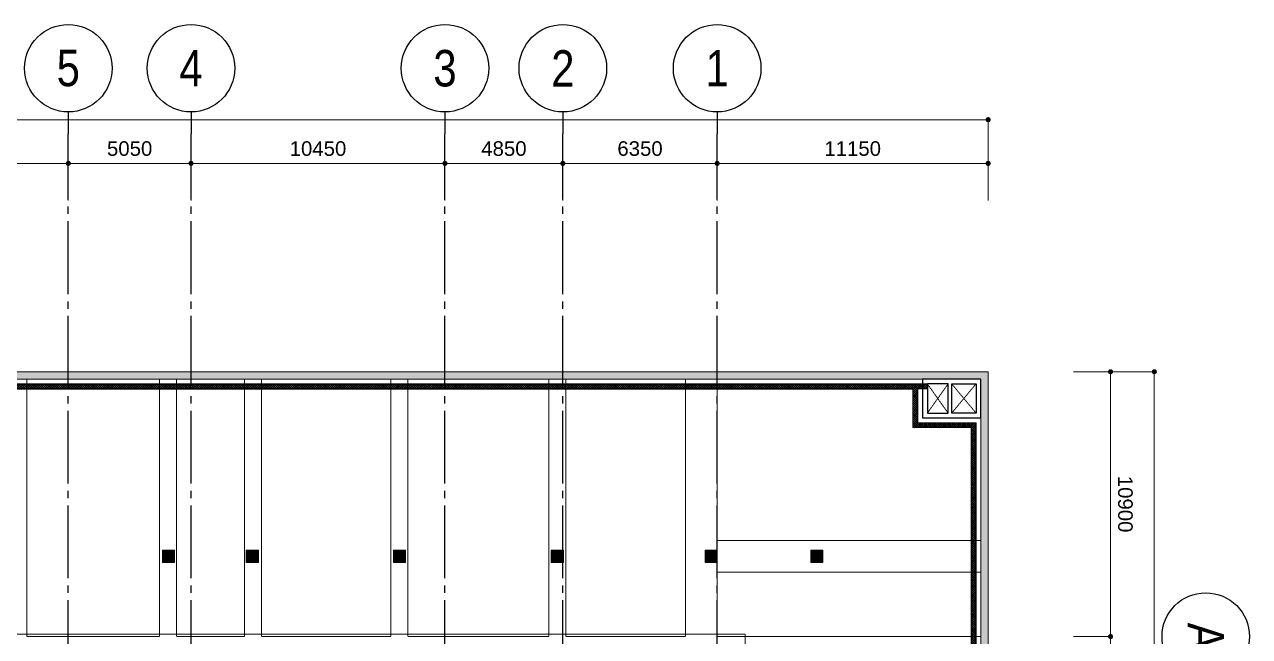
# Model space of a CAD drawing. Header units: millimetres. Extents: x 3014920 to 3563667, y -1638653 to -1356471.
# Drawn here: x 3353697 to 3404101, y -1423885 to -1398688 of the extents above; entities that cross this region are included whole.
import ezdxf
from ezdxf.enums import TextEntityAlignment as Align

# ---------------------------------------------------------------- set-up
doc = ezdxf.new("R2010")
doc.units = ezdxf.units.MM
doc.header["$MEASUREMENT"] = 0
doc.header["$PDMODE"] = 2
for name, pattern in [('CHG_XX_Cot_Ham 2$0$MB_Luoi truc$0$HTT Hidden 21', [3, 2, -1]), ('CHG_XX_Damsan_Ham 2$0$CHG_XX_Damsan_Ham 2$0$HIDDEN', [0.375, 0.25, -0.125]), ('CHG_XX_Luoi truc$0$MB_Luoi truc$0$Center101', [13, 10, -1, 1, -1])]:
    doc.linetypes.add(name, pattern=pattern)
doc.layers.get('0').update_dxf_attribs({"lineweight": 9})
doc.layers.get('Defpoints').update_dxf_attribs({"color": 10, "lineweight": 0})
for name, color, linetype, lineweight in [('CHG_XX_Cot_Ham 2$0$MB_Luoi truc$0$Dim 300', 1, 'Continuous', 5), ('CHG_XX_Cot_Ham 2$0$NS-Pier-H2', 150, 'Continuous', 13), ("CHG_XX_Damsan_Ham 2$0$CHG_XX_Damsan_Ham 2$0$'S_General_Hidden_1 Thin", 1, 'CHG_XX_Damsan_Ham 2$0$CHG_XX_Damsan_Ham 2$0$HIDDEN', 18), ('CHG_XX_Damsan_Ham 2$0$CHG_XX_Damsan_Ham 2$0$CHG_XX_Damsan_Ham 2$0$Start net bao', 3, 'Continuous', 18), ('CHG_XX_Damsan_Ham 2$0$CHG_XX_Damsan_Ham 2$0$DBAO', 3, 'Continuous', 13), ('CHG_XX_Damsan_Ham 2$0$CHG_XX_Damsan_Ham 2$0$DMo', 9, 'CHG_XX_Damsan_Ham 2$0$CHG_XX_Damsan_Ham 2$0$HIDDEN', 9), ('CHG_XX_Damsan_Ham 2$0$CHG_XX_Damsan_Ham 2$0$DTE-MEP-H-SLAB TEXT', 3, 'Continuous', 0), ('CHG_XX_Damsan_Ham 2$0$CHG_XX_Damsan_Ham 2$0$mach ngung thi cong', 6, 'Continuous', 13), ('CHG_XX_Damsan_Ham 2$0$CHG_XX_Damsan_Ham 2$0$Start hatch', 8, 'Continuous', 25), ('CHG_XX_Damsan_Ham 2$0$CHG_XX_Damsan_Ham 2$0$Start net bao', 3, 'Continuous', 18), ('CHG_XX_Damsan_Ham 2$0$HATCH', 57, 'Continuous', 9), ('CHG_XX_Damsan_Ham 2$0$mach ngung thi cong', 6, 'Continuous', 13)]:
    doc.layers.add(name, color=color, linetype=linetype, lineweight=lineweight)
for name, color, linetype, lineweight, plot in [('CHG_XX_Cot_Ham 2$0$NS-Column-H2', 90, 'Continuous', 13, False), ('CHG_XX_Cot_Ham 2$0$NS-Column-H2 @ 1', 90, 'Continuous', 13, False), ('CHG_XX_Cot_Ham 2$0$NS-Column-H2 @ 150', 90, 'Continuous', 13, False)]:
    doc.layers.add(name, color=color, linetype=linetype, lineweight=lineweight, plot=plot)
for name, color, linetype in [('CHG_XX_Damsan_Ham 2$0$CHG_XX_Damsan_Ham 2$0$MEP-00-GENERAL-35', 2, 'Continuous'), ('CHG_XX_Luoi truc$0$Grid', 34, 'Continuous'), ('CHG_XX_Luoi truc$0$Grid Line', 8, 'CHG_XX_Luoi truc$0$MB_Luoi truc$0$Center101')]:
    doc.layers.add(name, color=color, linetype=linetype)
doc.styles.add('CHG_XX_Cot_Ham 2$0$MB_Luoi truc$0$Arial_C', font='arial.ttf')
doc.styles.add('CHG_XX_Luoi truc$0$MB_Luoi truc$0$Grid A-F$0$VNI-HelveCB', font='VHELVCB_0.TTF')
doc.dimstyles.new('CHG_XX_Cot_Ham 2$0$MB_Luoi truc$0$Dim 300 (A1-A2)', dxfattribs={"dimscale": 300, "dimtxt": 2, "dimasz": 0.7, "dimexe": 0, "dimexo": 1, "dimgap": 1, "dimtad": 1, "dimdec": 0, "dimzin": 12, "dimdsep": 46, "dimtxsty": 'CHG_XX_Cot_Ham 2$0$MB_Luoi truc$0$Arial_C', "dimblk": 'CHG_XX_Cot_Ham 2$0$MB_Luoi truc$0$_Dot', "dimcen": 1, "dimclrd": 256, "dimclre": 256, "dimclrt": 3, "dimadec": 0, "dimazin": 0, "dimtfac": 1, "dimtdec": 0, "dimtix": 1, "dimtmove": 2, "dimatfit": 3, "dimldrblk": 'CHG_XX_Cot_Ham 2$0$MB_Luoi truc$0$HTT Arrow 30', "dimfxl": 1, "dimtolj": 1, "dimtzin": 0, "dimarcsym": 0})
pattern_1 = [(45, (273994.73, -8650), (-44.194174, 44.194174), []), (135, (273994.73, -8650), (-44.194174, -44.194174), [])]

# ---------------------------------------------------------------- blocks, each defined once
blk = doc.blocks.new('CHG_XX_Cot_Ham 2$0$MB_Luoi truc$0$_Dot')
at = {"color": 0, "linetype": 'ByBlock', "lineweight": -2}
blk.add_line((-0.5, 0), (-1, 0), dxfattribs=at)
at = {"color": 0, "linetype": 'ByBlock', "const_width": 0.5}
blk.add_lwpolyline([(-0.25, 0, 1), (0.25, 0, 1)], format="xyb", close=True, dxfattribs=at)
blk = doc.blocks.new('*D2845')
at = {"layer": 'CHG_XX_Cot_Ham 2$0$MB_Luoi truc$0$Dim 300', "lineweight": -2, "transparency": 16777216}
for p, q in [((-10900, 166908), (-10900, 168437)), ((-10690, 168437), (-210, 168437)), ((0, 166908), (0, 168437))]:
    blk.add_line(p, q, dxfattribs=at)
at = {"layer": 'Defpoints', "color": 0, "transparency": 16777216}
for p in [(0, 168437), (-10900, 166608), (0, 166608)]:
    blk.add_point(p, dxfattribs=at)
at = {"layer": 'CHG_XX_Cot_Ham 2$0$MB_Luoi truc$0$Dim 300', "lineweight": -2, "transparency": 16777216, "xscale": 210, "yscale": 210, "zscale": 210, "rotation": 180}
blk.add_blockref('CHG_XX_Cot_Ham 2$0$MB_Luoi truc$0$_Dot', (-10900, 168437), dxfattribs=at)
at = {"layer": 'CHG_XX_Cot_Ham 2$0$MB_Luoi truc$0$Dim 300', "lineweight": -2, "transparency": 16777216, "xscale": 210, "yscale": 210, "zscale": 210}
blk.add_blockref('CHG_XX_Cot_Ham 2$0$MB_Luoi truc$0$_Dot', (0, 168437), dxfattribs=at)
at = {"layer": 'CHG_XX_Cot_Ham 2$0$MB_Luoi truc$0$Dim 300', "color": 3, "transparency": 16777216, "insert": (-5450, 169043), "char_height": 600, "attachment_point": 5, "style": 'CHG_XX_Cot_Ham 2$0$MB_Luoi truc$0$Arial_C'}
blk.add_mtext('\\A1;10900', dxfattribs=at)
blk = doc.blocks.new('CHG_XX_Cot_Ham 2$0$MB_Luoi truc$0$HTT Arrow 30')
blk.add_hatch(color=256).paths.add_polyline_path([(-2.5, 0.375), (-2.5, -0.375), (0, 0)])
at = {"color": 0, "linetype": 'ByBlock', "lineweight": -2}
for p, q in [((0, 0), (-2.5, 0.375)), ((-2.5, -0.375), (-2.5, 0.375)), ((0, 0), (-2.5, -0.375))]:
    blk.add_line(p, q, dxfattribs=at)
blk = doc.blocks.new('*D2846')
at = {"layer": 'CHG_XX_Cot_Ham 2$0$MB_Luoi truc$0$Dim 300', "lineweight": -2, "transparency": 16777216}
for p, q in [((0, 166908), (0, 168437)), ((210, 168437), (12040, 168437)), ((12250, 166908), (12250, 168437))]:
    blk.add_line(p, q, dxfattribs=at)
at = {"layer": 'Defpoints', "color": 0, "transparency": 16777216}
for p in [(12250, 168437), (0, 166608), (12250, 166608)]:
    blk.add_point(p, dxfattribs=at)
at = {"layer": 'CHG_XX_Cot_Ham 2$0$MB_Luoi truc$0$Dim 300', "lineweight": -2, "transparency": 16777216, "xscale": 210, "yscale": 210, "zscale": 210, "rotation": 180}
blk.add_blockref('CHG_XX_Cot_Ham 2$0$MB_Luoi truc$0$_Dot', (0, 168437), dxfattribs=at)
at = {"layer": 'CHG_XX_Cot_Ham 2$0$MB_Luoi truc$0$Dim 300', "lineweight": -2, "transparency": 16777216, "xscale": 210, "yscale": 210, "zscale": 210}
blk.add_blockref('CHG_XX_Cot_Ham 2$0$MB_Luoi truc$0$_Dot', (12250, 168437), dxfattribs=at)
at = {"layer": 'CHG_XX_Cot_Ham 2$0$MB_Luoi truc$0$Dim 300', "color": 3, "transparency": 16777216, "insert": (6125, 169043), "char_height": 600, "attachment_point": 5, "style": 'CHG_XX_Cot_Ham 2$0$MB_Luoi truc$0$Arial_C'}
blk.add_mtext('\\A1;12250', dxfattribs=at)
blk = doc.blocks.new('*D2858')
at = {"layer": 'CHG_XX_Cot_Ham 2$0$MB_Luoi truc$0$Dim 300', "lineweight": -2, "transparency": 16777216}
for p, q in [((-10900, 166908), (-10900, 170237)), ((105840, 170237), (-10690, 170237)), ((106050, 166908), (106050, 170237))]:
    blk.add_line(p, q, dxfattribs=at)
at = {"layer": 'Defpoints', "color": 0, "transparency": 16777216}
for p in [(-10900, 170237), (-10900, 166608), (106050, 166608)]:
    blk.add_point(p, dxfattribs=at)
at = {"layer": 'CHG_XX_Cot_Ham 2$0$MB_Luoi truc$0$Dim 300', "lineweight": -2, "transparency": 16777216, "xscale": 210, "yscale": 210, "zscale": 210, "rotation": 180}
blk.add_blockref('CHG_XX_Cot_Ham 2$0$MB_Luoi truc$0$_Dot', (-10900, 170237), dxfattribs=at)
at = {"layer": 'CHG_XX_Cot_Ham 2$0$MB_Luoi truc$0$Dim 300', "lineweight": -2, "transparency": 16777216, "xscale": 210, "yscale": 210, "zscale": 210}
blk.add_blockref('CHG_XX_Cot_Ham 2$0$MB_Luoi truc$0$_Dot', (106050, 170237), dxfattribs=at)
at = {"layer": 'CHG_XX_Cot_Ham 2$0$MB_Luoi truc$0$Dim 300', "color": 3, "transparency": 16777216, "insert": (47575, 170843), "char_height": 600, "attachment_point": 5, "style": 'CHG_XX_Cot_Ham 2$0$MB_Luoi truc$0$Arial_C'}
blk.add_mtext('\\A1;116950', dxfattribs=at)
blk = doc.blocks.new('*D2859')
at = {"layer": 'CHG_XX_Cot_Ham 2$0$MB_Luoi truc$0$Dim 300', "lineweight": -2, "transparency": 16777216}
for p, q in [((-17945, 163400), (-19478, 163400)), ((-19478, 163190), (-19478, 152460)), ((-17945, 152250), (-19478, 152250))]:
    blk.add_line(p, q, dxfattribs=at)
at = {"layer": 'Defpoints', "color": 0, "transparency": 16777216}
for p in [(-17645, 163400), (-19478, 152250), (-17645, 152250)]:
    blk.add_point(p, dxfattribs=at)
at = {"layer": 'CHG_XX_Cot_Ham 2$0$MB_Luoi truc$0$Dim 300', "lineweight": -2, "transparency": 16777216, "xscale": 210, "yscale": 210, "zscale": 210}
for p, rotation in [((-19478, 163400), 90), ((-19478, 152250), 270)]:
    blk.add_blockref('CHG_XX_Cot_Ham 2$0$MB_Luoi truc$0$_Dot', p, dxfattribs=dict(at, rotation=rotation))
at = {"layer": 'CHG_XX_Cot_Ham 2$0$MB_Luoi truc$0$Dim 300', "color": 3, "transparency": 16777216, "insert": (-20085, 157825), "char_height": 600, "attachment_point": 5, "rotation": 90, "style": 'CHG_XX_Cot_Ham 2$0$MB_Luoi truc$0$Arial_C'}
blk.add_mtext('\\A1;11150', dxfattribs=at)
blk = doc.blocks.new('*D2860')
at = {"layer": 'CHG_XX_Cot_Ham 2$0$MB_Luoi truc$0$Dim 300', "lineweight": -2, "transparency": 16777216}
for p, q in [((-17945, 152250), (-19478, 152250)), ((-19478, 152040), (-19478, 146110)), ((-17945, 145900), (-19478, 145900))]:
    blk.add_line(p, q, dxfattribs=at)
at = {"layer": 'Defpoints', "color": 0, "transparency": 16777216}
for p in [(-17645, 152250), (-19478, 145900), (-17645, 145900)]:
    blk.add_point(p, dxfattribs=at)
at = {"layer": 'CHG_XX_Cot_Ham 2$0$MB_Luoi truc$0$Dim 300', "lineweight": -2, "transparency": 16777216, "xscale": 210, "yscale": 210, "zscale": 210}
for p, rotation in [((-19478, 152250), 90), ((-19478, 145900), 270)]:
    blk.add_blockref('CHG_XX_Cot_Ham 2$0$MB_Luoi truc$0$_Dot', p, dxfattribs=dict(at, rotation=rotation))
at = {"layer": 'CHG_XX_Cot_Ham 2$0$MB_Luoi truc$0$Dim 300', "color": 3, "transparency": 16777216, "insert": (-20085, 149075), "char_height": 600, "attachment_point": 5, "rotation": 90, "style": 'CHG_XX_Cot_Ham 2$0$MB_Luoi truc$0$Arial_C'}
blk.add_mtext('\\A1;6350', dxfattribs=at)
blk = doc.blocks.new('*D2861')
at = {"layer": 'CHG_XX_Cot_Ham 2$0$MB_Luoi truc$0$Dim 300', "lineweight": -2, "transparency": 16777216}
for p, q in [((-17945, 145900), (-19478, 145900)), ((-19478, 145690), (-19478, 141260)), ((-17945, 141050), (-19478, 141050))]:
    blk.add_line(p, q, dxfattribs=at)
at = {"layer": 'Defpoints', "color": 0, "transparency": 16777216}
for p in [(-17645, 145900), (-19478, 141050), (-17645, 141050)]:
    blk.add_point(p, dxfattribs=at)
at = {"layer": 'CHG_XX_Cot_Ham 2$0$MB_Luoi truc$0$Dim 300', "lineweight": -2, "transparency": 16777216, "xscale": 210, "yscale": 210, "zscale": 210}
for p, rotation in [((-19478, 145900), 90), ((-19478, 141050), 270)]:
    blk.add_blockref('CHG_XX_Cot_Ham 2$0$MB_Luoi truc$0$_Dot', p, dxfattribs=dict(at, rotation=rotation))
at = {"layer": 'CHG_XX_Cot_Ham 2$0$MB_Luoi truc$0$Dim 300', "color": 3, "transparency": 16777216, "insert": (-20085, 143475), "char_height": 600, "attachment_point": 5, "rotation": 90, "style": 'CHG_XX_Cot_Ham 2$0$MB_Luoi truc$0$Arial_C'}
blk.add_mtext('\\A1;4850', dxfattribs=at)
blk = doc.blocks.new('*D2862')
at = {"layer": 'CHG_XX_Cot_Ham 2$0$MB_Luoi truc$0$Dim 300', "lineweight": -2, "transparency": 16777216}
for p, q in [((-17945, 141050), (-19478, 141050)), ((-19478, 140840), (-19478, 130810)), ((-17945, 130600), (-19478, 130600))]:
    blk.add_line(p, q, dxfattribs=at)
at = {"layer": 'Defpoints', "color": 0, "transparency": 16777216}
for p in [(-17645, 141050), (-19478, 130600), (-17645, 130600)]:
    blk.add_point(p, dxfattribs=at)
at = {"layer": 'CHG_XX_Cot_Ham 2$0$MB_Luoi truc$0$Dim 300', "lineweight": -2, "transparency": 16777216, "xscale": 210, "yscale": 210, "zscale": 210}
for p, rotation in [((-19478, 141050), 90), ((-19478, 130600), 270)]:
    blk.add_blockref('CHG_XX_Cot_Ham 2$0$MB_Luoi truc$0$_Dot', p, dxfattribs=dict(at, rotation=rotation))
at = {"layer": 'CHG_XX_Cot_Ham 2$0$MB_Luoi truc$0$Dim 300', "color": 3, "transparency": 16777216, "insert": (-20085, 135825), "char_height": 600, "attachment_point": 5, "rotation": 90, "style": 'CHG_XX_Cot_Ham 2$0$MB_Luoi truc$0$Arial_C'}
blk.add_mtext('\\A1;10450', dxfattribs=at)
blk = doc.blocks.new('*D2863')
at = {"layer": 'CHG_XX_Cot_Ham 2$0$MB_Luoi truc$0$Dim 300', "lineweight": -2, "transparency": 16777216}
for p, q in [((-17945, 130600), (-19478, 130600)), ((-19478, 130390), (-19478, 125760)), ((-17945, 125550), (-19478, 125550))]:
    blk.add_line(p, q, dxfattribs=at)
at = {"layer": 'Defpoints', "color": 0, "transparency": 16777216}
for p in [(-17645, 130600), (-19478, 125550), (-17645, 125550)]:
    blk.add_point(p, dxfattribs=at)
at = {"layer": 'CHG_XX_Cot_Ham 2$0$MB_Luoi truc$0$Dim 300', "lineweight": -2, "transparency": 16777216, "xscale": 210, "yscale": 210, "zscale": 210}
for p, rotation in [((-19478, 130600), 90), ((-19478, 125550), 270)]:
    blk.add_blockref('CHG_XX_Cot_Ham 2$0$MB_Luoi truc$0$_Dot', p, dxfattribs=dict(at, rotation=rotation))
at = {"layer": 'CHG_XX_Cot_Ham 2$0$MB_Luoi truc$0$Dim 300', "color": 3, "transparency": 16777216, "insert": (-20085, 128075), "char_height": 600, "attachment_point": 5, "rotation": 90, "style": 'CHG_XX_Cot_Ham 2$0$MB_Luoi truc$0$Arial_C'}
blk.add_mtext('\\A1;5050', dxfattribs=at)
blk = doc.blocks.new('*D2864')
at = {"layer": 'CHG_XX_Cot_Ham 2$0$MB_Luoi truc$0$Dim 300', "lineweight": -2, "transparency": 16777216}
for p, q in [((-17945, 125550), (-19478, 125550)), ((-19478, 125340), (-19478, 116360)), ((-17945, 116150), (-19478, 116150))]:
    blk.add_line(p, q, dxfattribs=at)
at = {"layer": 'Defpoints', "color": 0, "transparency": 16777216}
for p in [(-17645, 125550), (-19478, 116150), (-17645, 116150)]:
    blk.add_point(p, dxfattribs=at)
at = {"layer": 'CHG_XX_Cot_Ham 2$0$MB_Luoi truc$0$Dim 300', "lineweight": -2, "transparency": 16777216, "xscale": 210, "yscale": 210, "zscale": 210}
for p, rotation in [((-19478, 125550), 90), ((-19478, 116150), 270)]:
    blk.add_blockref('CHG_XX_Cot_Ham 2$0$MB_Luoi truc$0$_Dot', p, dxfattribs=dict(at, rotation=rotation))
at = {"layer": 'CHG_XX_Cot_Ham 2$0$MB_Luoi truc$0$Dim 300', "color": 3, "transparency": 16777216, "insert": (-20085, 120850), "char_height": 600, "attachment_point": 5, "rotation": 90, "style": 'CHG_XX_Cot_Ham 2$0$MB_Luoi truc$0$Arial_C'}
blk.add_mtext('\\A1;9400', dxfattribs=at)
blk = doc.blocks.new('*D2880')
at = {"layer": 'CHG_XX_Cot_Ham 2$0$MB_Luoi truc$0$Dim 300', "lineweight": -2, "transparency": 16777216}
for p, q in [((-17945, 163400), (-21278, 163400)), ((-21278, -8790), (-21278, 163190)), ((-17945, -9000), (-21278, -9000))]:
    blk.add_line(p, q, dxfattribs=at)
at = {"layer": 'Defpoints', "color": 0, "transparency": 16777216}
for p in [(-21278, 163400), (-17645, 163400), (-17645, -9000)]:
    blk.add_point(p, dxfattribs=at)
at = {"layer": 'CHG_XX_Cot_Ham 2$0$MB_Luoi truc$0$Dim 300', "lineweight": -2, "transparency": 16777216, "xscale": 210, "yscale": 210, "zscale": 210}
for p, rotation in [((-21278, 163400), 90), ((-21278, -9000), 270)]:
    blk.add_blockref('CHG_XX_Cot_Ham 2$0$MB_Luoi truc$0$_Dot', p, dxfattribs=dict(at, rotation=rotation))
at = {"layer": 'CHG_XX_Cot_Ham 2$0$MB_Luoi truc$0$Dim 300', "color": 3, "transparency": 16777216, "insert": (-21885, 77200), "char_height": 600, "attachment_point": 5, "rotation": 90, "style": 'CHG_XX_Cot_Ham 2$0$MB_Luoi truc$0$Arial_C'}
blk.add_mtext('\\A1;172400', dxfattribs=at)
blk = doc.blocks.new('*U2897')
at = {"layer": 'CHG_XX_Cot_Ham 2$0$NS-Column-H2 @ 1'}
h = blk.add_hatch(color=256, dxfattribs=at)
h.dxf.hatch_style = 1
h.paths.add_polyline_path([(-250, -250), (-250, 250), (250, 250), (250, -250)])
at = {"layer": 'CHG_XX_Cot_Ham 2$0$NS-Column-H2 @ 150'}
h = blk.add_hatch(color=256, dxfattribs=at)
h.dxf.hatch_style = 1
h.paths.add_polyline_path([(-250, -250), (-250, 250), (250, 250), (250, -250)])
blk = doc.blocks.new('CHG_XX_Cot_Ham 2$0$500x500')
at = {"layer": 'CHG_XX_Cot_Ham 2$0$NS-Column-H2'}
blk.add_lwpolyline([(250, -250), (250, 250), (-250, 250), (-250, -250)], close=True, dxfattribs=at)
blk.add_blockref('*U2897', (0, 0), dxfattribs=at)
blk = doc.blocks.new('*U2890')
at = {"layer": 'CHG_XX_Luoi truc$0$Grid', "lineweight": -2}
blk.add_circle((0, 617), 6, dxfattribs=at)
at = {"layer": 'CHG_XX_Luoi truc$0$Grid', "lineweight": -2, "style": 'CHG_XX_Luoi truc$0$MB_Luoi truc$0$Grid A-F$0$VNI-HelveCB'}
for tag, p in [('GRIDSUB', (0, 617)), ('GRID', (0, -9))]:
    blk.add_attdef(tag, text='', height=5, dxfattribs=at).set_placement(p, align=Align.MIDDLE)
blk = doc.blocks.new('*U2891')
at = {"layer": 'CHG_XX_Luoi truc$0$Grid', "lineweight": -2}
blk.add_line((0, 441), (0, 438), dxfattribs=at)
blk.add_circle((0, 447), 6, dxfattribs=at)
at = {"layer": 'CHG_XX_Luoi truc$0$Grid Line'}
blk.add_line((0, 0), (0, 438), dxfattribs=at)
at = {"layer": 'CHG_XX_Luoi truc$0$Grid', "lineweight": -2, "style": 'CHG_XX_Luoi truc$0$MB_Luoi truc$0$Grid A-F$0$VNI-HelveCB'}
for tag, p in [('GRIDSUB', (0, 447)), ('GRID', (0, -9))]:
    blk.add_attdef(tag, text='', height=5, dxfattribs=at).set_placement(p, align=Align.MIDDLE)
blk = doc.blocks.new('CHG_XX_Luoi truc')
at = {"layer": 'CHG_XX_Luoi truc$0$Grid'}
ref = blk.add_blockref('*U2890', (0, -12747), dxfattribs=dict(at, xscale=300, yscale=300, zscale=300))
ref.add_attrib('GRIDSUB', 'A', dxfattribs={"lineweight": -2, "height": 1500, "style": 'CHG_XX_Luoi truc$0$MB_Luoi truc$0$Grid A-F$0$VNI-HelveCB'}).set_placement((0, 172353), align=Align.MIDDLE)
ref = blk.add_blockref('*U2891', (110703, 152250), dxfattribs=dict(at, xscale=300.0000000000013, yscale=300.0000000000013, zscale=300.0000000000013, rotation=90))
ref.add_attrib('GRIDSUB', '1', dxfattribs={"lineweight": -2, "height": 1500, "rotation": 90, "style": 'CHG_XX_Luoi truc$0$MB_Luoi truc$0$Grid A-F$0$VNI-HelveCB'}).set_placement((-23397, 152250), align=Align.MIDDLE)
ref = blk.add_blockref('*U2891', (110703, 145900), dxfattribs=dict(at, xscale=300.0000000000013, yscale=300.0000000000013, zscale=300.0000000000013, rotation=90))
ref.add_attrib('GRIDSUB', '2', dxfattribs={"lineweight": -2, "height": 1500, "rotation": 90, "style": 'CHG_XX_Luoi truc$0$MB_Luoi truc$0$Grid A-F$0$VNI-HelveCB'}).set_placement((-23397, 145900), align=Align.MIDDLE)
ref = blk.add_blockref('*U2891', (110703, 141050), dxfattribs=dict(at, xscale=300.0000000000013, yscale=300.0000000000013, zscale=300.0000000000013, rotation=90))
ref.add_attrib('GRIDSUB', '3', dxfattribs={"lineweight": -2, "height": 1500, "rotation": 90, "style": 'CHG_XX_Luoi truc$0$MB_Luoi truc$0$Grid A-F$0$VNI-HelveCB'}).set_placement((-23397, 141050), align=Align.MIDDLE)
ref = blk.add_blockref('*U2891', (110703, 130600), dxfattribs=dict(at, xscale=300.0000000000013, yscale=300.0000000000013, zscale=300.0000000000013, rotation=90))
ref.add_attrib('GRIDSUB', '4', dxfattribs={"lineweight": -2, "height": 1500, "rotation": 90, "style": 'CHG_XX_Luoi truc$0$MB_Luoi truc$0$Grid A-F$0$VNI-HelveCB'}).set_placement((-23397, 130600), align=Align.MIDDLE)
ref = blk.add_blockref('*U2891', (110703, 125550), dxfattribs=dict(at, xscale=300.0000000000013, yscale=300.0000000000013, zscale=300.0000000000013, rotation=90))
ref.add_attrib('GRIDSUB', '5', dxfattribs={"lineweight": -2, "height": 1500, "rotation": 90, "style": 'CHG_XX_Luoi truc$0$MB_Luoi truc$0$Grid A-F$0$VNI-HelveCB'}).set_placement((-23397, 125550), align=Align.MIDDLE)
blk = doc.blocks.new('CHG_XX_Damsan_Ham 2$0$CHG_XX_Damsan_Ham 2$0$sdfsgdh')
at = {"layer": 'CHG_XX_Damsan_Ham 2$0$CHG_XX_Damsan_Ham 2$0$Start hatch', "ltscale": 0.5}
h = blk.add_hatch(dxfattribs=at)
h.set_pattern_fill('ANSI37', color=256, scale=500)
h.set_pattern_definition([(45, (273994.73, -7150), (-44.194174, 44.194174), []), (135, (273994.73, -7150), (-44.194174, -44.194174), [])])
h.paths.add_polyline_path([(42037, 2000), (1900, 2000), (1900, -400), (500, -400), (500, 0), (300, 0), (300, -600), (500, -600), (2100, -600), (2100, 1800), (42037, 1800)])
h = blk.add_hatch(dxfattribs=at)
h.set_pattern_fill('ANSI37', color=256, scale=500)
h.set_pattern_definition(pattern_1)
h.paths.add_polyline_path([(500, -600), (300, -600), (300, -21786), (500, -21786)])
h = blk.add_hatch(dxfattribs=at)
h.set_pattern_fill('ANSI37', color=256, scale=500)
h.set_pattern_definition(pattern_1)
h.paths.add_polyline_path([(500, -21786), (300, -21786), (300, -50027), (500, -50027)])
at = {"layer": 'CHG_XX_Damsan_Ham 2$0$CHG_XX_Damsan_Ham 2$0$DTE-MEP-H-SLAB TEXT', "color": 2, "ltscale": 0.5}
for p, q in [((1900, 2000), (42637, 2000)), ((1900, 2000), (1900, -400)), ((2100, 1800), (42037, 1800)), ((2100, 1800), (2100, -600)), ((500, 0), (300, 0)), ((500, 0), (500, -400)), ((500, -400), (1900, -400)), ((500, -600), (2100, -600))]:
    blk.add_line(p, q, dxfattribs=at)
at = {"layer": 'CHG_XX_Damsan_Ham 2$0$CHG_XX_Damsan_Ham 2$0$MEP-00-GENERAL-35'}
for points in [[(1700, -200), (1700, 2200), (100, 2200), (100, -200)], [(300, 1000), (300, 2000), (1500, 2000), (1500, 1000)], [(1500, 0), (1500, 850), (300, 850), (300, 0)]]:
    blk.add_lwpolyline(points, close=True, dxfattribs=at)
for points in [[(1900, -74750), (1900, -72550), (300, -72550), (300, 0)], [(2100, -74750), (2100, -72350), (500, -72350), (500, -600)]]:
    blk.add_lwpolyline(points, dxfattribs=at)
blk = doc.blocks.new('CHG_XX_Cot_Ham 2')
at = {"layer": 'CHG_XX_Cot_Ham 2$0$NS-Pier-H2'}
h = blk.add_hatch(color=256, dxfattribs=at)
h.dxf.hatch_style = 1
h.paths.add_polyline_path([(99639.2, 163400), (-10900, 163400), (-10900, 85450), (-300, 85450), (-300, 84050), (32350, 84050), (32350, -9000), (103575.5, -9000), (106050, -6022), (106050, 158254.3)])
h.paths.add_polyline_path([(99533.7, 163100), (105750, 158110.4), (105750, 90450), (105650, 90450), (105750, 90450), (105750, 13850), (105750, 13722.3), (105750, -5913.6), (103434.7, -8700), (93599.8, -8700), (93299.8, -8700), (32650, -8700), (32650, 84350), (0, 84350), (0, 85750), (-10600, 85750), (-10600, 163100), (93600, 163100)], flags=16)
for p, q in [((-10900, 85450), (-10900, 163400)), ((-10900, 163400), (99639.2, 163400)), ((-10600, 85750), (-10600, 163100)), ((-10600, 163100), (99533.7, 163100))]:
    blk.add_line(p, q, dxfattribs=at)
at = {"layer": 'CHG_XX_Cot_Ham 2$0$NS-Pier-H2', "linetype": 'CHG_XX_Cot_Ham 2$0$MB_Luoi truc$0$HTT Hidden 21'}
blk.add_lwpolyline([(99639.2, 163400), (106050, 158254.3), (106050, -6022), (103575.5, -9000), (32350, -9000), (32350, 84050), (-300, 84050), (-300, 85450), (-10900, 85450), (-10900, 163400)], close=True, dxfattribs=at)
at = {"layer": 'CHG_XX_Cot_Ham 2$0$NS-Column-H2'}
for p in [(-3300, 156350), (-3300, 152000), (-3300, 145675), (-3298.6, 139175), (-3300, 133125), (-3300, 129675)]:
    blk.add_blockref('CHG_XX_Cot_Ham 2$0$500x500', p, dxfattribs=at)
at = {"layer": 'CHG_XX_Cot_Ham 2$0$NS-Pier-H2'}
blk.add_blockref('CHG_XX_Luoi truc', (0, 0), dxfattribs=at)
at = {"layer": 'CHG_XX_Cot_Ham 2$0$MB_Luoi truc$0$Dim 300'}
for base, p1, p2, picture, middle in [((-10900, 170237), (106050, 166608.3), (-10900, 166608.3), '*D2858', (47575, 170843.4)), ((0, 168437), (-10900, 166608.3), (0, 166608.3), '*D2845', (-5450, 169043.4)), ((12250, 168437), (0, 166608.3), (12250, 166608.3), '*D2846', (6125, 169043.4))]:
    dim = blk.add_linear_dim(base=base, p1=p1, p2=p2, dimstyle='CHG_XX_Cot_Ham 2$0$MB_Luoi truc$0$Dim 300 (A1-A2)', dxfattribs=at)
    dim.commit()
    dim.dimension.update_dxf_attribs({"geometry": picture, "text_midpoint": middle})
for base, p1, p2, picture, middle in [((-21278.2, 163400), (-17645.1, -9000), (-17645.1, 163400), '*D2880', (-21884.5, 77200)), ((-19478.2, 152250), (-17645.1, 163400), (-17645.1, 152250), '*D2859', (-20084.5, 157825)), ((-19478.2, 145900), (-17645.1, 152250), (-17645.1, 145900), '*D2860', (-20084.7, 149075)), ((-19478.2, 141050), (-17645.1, 145900), (-17645.1, 141050), '*D2861', (-20084.5, 143475)), ((-19478.2, 130600), (-17645.1, 141050), (-17645.1, 130600), '*D2862', (-20084.5, 135825)), ((-19478.2, 125550), (-17645.1, 130600), (-17645.1, 125550), '*D2863', (-20084.5, 128075)), ((-19478.2, 116150), (-17645.1, 125550), (-17645.1, 116150), '*D2864', (-20084.5, 120850))]:
    dim = blk.add_linear_dim(base=base, p1=p1, p2=p2, angle=90, dimstyle='CHG_XX_Cot_Ham 2$0$MB_Luoi truc$0$Dim 300 (A1-A2)', dxfattribs=at)
    dim.commit()
    dim.dimension.update_dxf_attribs({"geometry": picture, "text_midpoint": middle})
blk = doc.blocks.new('CHG_XX_Damsan_Ham 2', base_point=(3089256, -609981))
at = {"layer": "CHG_XX_Damsan_Ham 2$0$CHG_XX_Damsan_Ham 2$0$'S_General_Hidden_1 Thin", "ltscale": 10}
for p, q in [((-3950, 152250), (-3950, 163100)), ((-2650, 152250), (-2650, 163100)), ((0, 152250), (0, 163100)), ((-3950, 152250), (-10600, 152250)), ((0, 152250), (-2650, 152250)), ((0, 150950), (-10600, 150950)), ((0, 150950), (-17, 150950)), ((0, 146025), (0, 150950)), ((0, 146025), (-10600, 146025)), ((0, 145325), (-10600, 145325)), ((0, 139525), (0, 145325)), ((0, 139525), (0, 145325)), ((0, 139525), (-10600, 139525)), ((0, 138825), (-10600, 138825)), ((0, 133500), (0, 138825)), ((0, 133500), (0, 138825)), ((0, 133500), (0, 138825)), ((0, 133500), (-10600, 133500)), ((0, 132800), (-10600, 132800)), ((0, 130000), (0, 132800)), ((0, 130000), (0, 132800)), ((0, 130000), (-10600, 130000)), ((0, 129300), (-10600, 129300)), ((0, 123900), (0, 129300)), ((0, 123850), (0, 129300)), ((-10600, 123850), (0, 123850))]:
    blk.add_line(p, q, dxfattribs=at)
at = {"layer": 'CHG_XX_Damsan_Ham 2$0$CHG_XX_Damsan_Ham 2$0$CHG_XX_Damsan_Ham 2$0$Start net bao'}
for points in [[(-10900, 163400), (99639, 163400), (106050, 158250), (106050, -6022), (103576, -9000), (32350, -9000), (32350, 84050), (-300, 84050)], [(-10900, 85450), (-10900, 163400)], [(-10600, 85750), (-10600, 163100), (99534, 163100), (105750, 158106), (105750, 128050)]]:
    blk.add_lwpolyline(points, dxfattribs=at)
at = {"layer": 'CHG_XX_Damsan_Ham 2$0$CHG_XX_Damsan_Ham 2$0$DMo'}
for p, q in [((-10400, 161900), (-9200, 162900)), ((-10400, 162900), (-9200, 161900)), ((-10400, 160900), (-9200, 161750)), ((-10400, 161750), (-9200, 160900))]:
    blk.add_line(p, q, dxfattribs=at)
at = {"layer": 'CHG_XX_Damsan_Ham 2$0$CHG_XX_Damsan_Ham 2$0$mach ngung thi cong'}
blk.add_lwpolyline([(23700, 90148), (-100, 90150), (-100, 153400), (99650, 153400), (99650, 71950), (75851, 71950), (75851, 88800), (75851, 88800), (75851, 129600), (23700, 129600)], close=True, dxfattribs=at)
at = {"layer": 'CHG_XX_Damsan_Ham 2$0$CHG_XX_Damsan_Ham 2$0$Start net bao'}
for points in [[(-10900, 163400), (99639, 163400), (106050, 158250), (106050, -6022), (103576, -9000), (32350, -9000), (32350, 84050), (-300, 84050)], [(-10900, 85450), (-10900, 163400)], [(-10600, 85750), (-10600, 163100), (99534, 163100), (105750, 158106), (105750, 128050)]]:
    blk.add_lwpolyline(points, dxfattribs=at)
at = {"layer": 'CHG_XX_Damsan_Ham 2$0$mach ngung thi cong'}
blk.add_lwpolyline([(23900, 90148), (-100, 90150), (-100, 153400), (99650, 153400), (99650, 71950), (75549, 71950), (75549, 88800), (75549, 88800), (75549, 129500), (23900, 129500)], close=True, dxfattribs=at)
at = {"layer": 'CHG_XX_Damsan_Ham 2$0$CHG_XX_Damsan_Ham 2$0$DBAO'}
blk.add_blockref('CHG_XX_Cot_Ham 2', (0, 0), dxfattribs=at)
at = {"layer": 'CHG_XX_Damsan_Ham 2$0$CHG_XX_Damsan_Ham 2$0$DTE-MEP-H-SLAB TEXT'}
blk.add_blockref('CHG_XX_Damsan_Ham 2$0$CHG_XX_Damsan_Ham 2$0$sdfsgdh', (-10700, 160900), dxfattribs=at)
at = {"layer": 'CHG_XX_Damsan_Ham 2$0$HATCH'}
blk.add_blockref('CHG_XX_Cot_Ham 2', (0, 0), dxfattribs=at)

msp = doc.modelspace()

# ---------------------------------------------------------------- block references
at = {"layer": 'Defpoints', "rotation": 270}
msp.add_blockref('CHG_XX_Damsan_Ham 2', (2619967.54426, -4513141.12138), dxfattribs=at)

doc.saveas('drawing.dxf')
